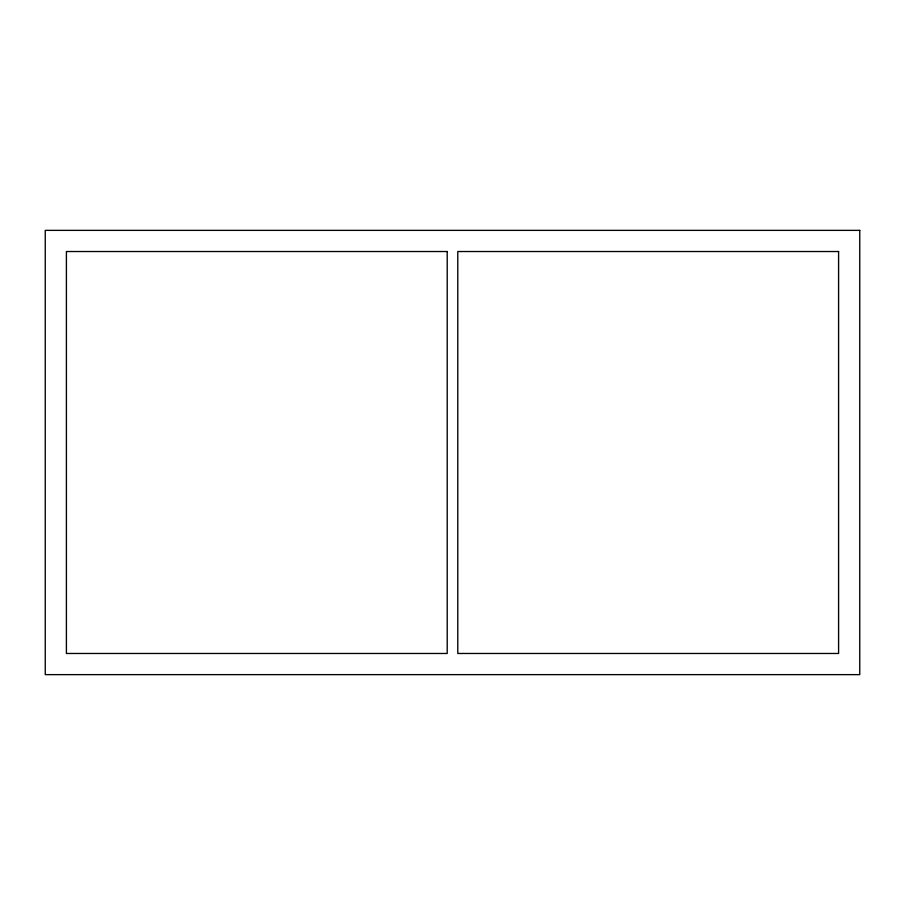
<?xml version="1.0" encoding="UTF-8"?>
<svg xmlns="http://www.w3.org/2000/svg" width="905" height="905" viewBox="0 0 905 905"><rect width="100%" height="100%" fill="white"/><g stroke="black" fill="none" stroke-linecap="round" stroke-linejoin="round"><path stroke-width="1.36" d="M859.75 230.368L45.25 230.368L45.25 674.632L859.75 674.632L859.75 230.368M447.206 251.522L66.404 251.522L66.404 653.478L447.206 653.478L447.206 251.522M838.596 251.522L457.794 251.522L457.794 653.478L838.596 653.478L838.596 251.522"/></g></svg>
